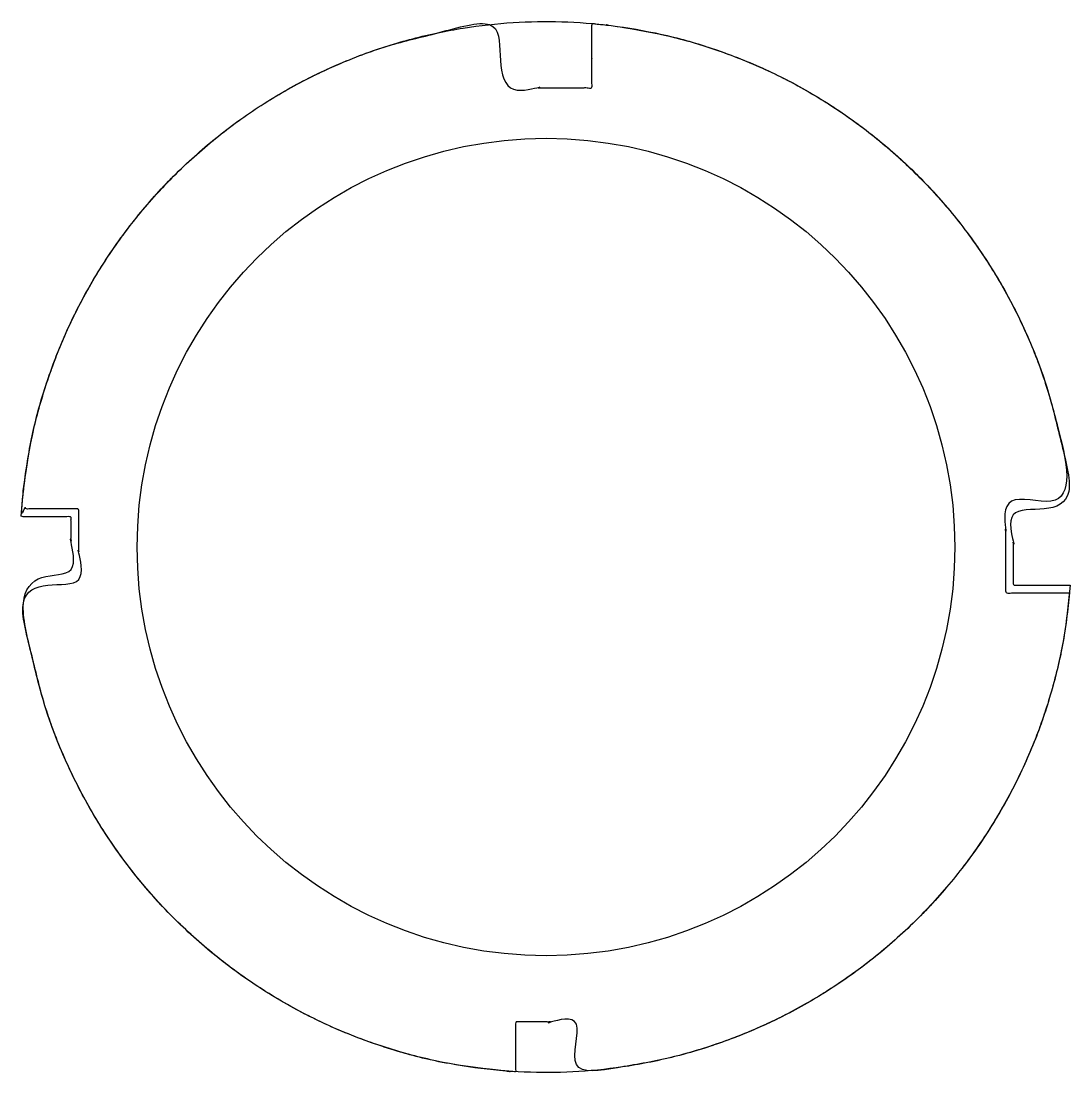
# Model space of a CAD drawing. Header units: inches. Extents: x -3.37 to 3.37, y -3.38 to 3.38.
import ezdxf

# ---------------------------------------------------------------- set-up
doc = ezdxf.new("R2010")
doc.units = ezdxf.units.IN
doc.header["$LTSCALE"] = 0.03937
doc.header["$MEASUREMENT"] = 0
doc.layers.add('Default', color=18, linetype='Continuous', true_color=0x000000)

msp = doc.modelspace()

# ---------------------------------------------------------------- linework, layer by layer
at = {"layer": 'Default'}
msp.add_circle((0, 0), 2.625, dxfattribs=at)
msp.add_circle((0, 0), 2.625, dxfattribs=at)
for points, weights, knots in [([(3.3621, -0.295), (3.181, -0.295), (3, -0.295), (2.975, -0.295), (2.95, -0.295), (2.95, -0.27), (2.95, -0.245), (2.95, 0), (2.95, 0.245), (2.95, 0.27), (2.95, 0.295), (2.975, 0.295), (3, 0.295), (3.181, 0.295), (3.362, 0.295), (3.1147, 3.1147), (0.295, 3.3621), (0.295, 3.181), (0.295, 3), (0.295, 2.975), (0.295, 2.95), (0.27, 2.95), (0.245, 2.95), (0, 2.95), (-0.245, 2.95), (-0.27, 2.95), (-0.295, 2.95), (-0.295, 2.975), (-0.295, 3), (-0.295, 3.181), (-0.295, 3.3621), (-3.2008, 3.1071), (-3.3694, 0.195), (-3.2097, 0.195), (-3.05, 0.195), (-3.05, 0), (-3.05, -0.195), (-3.2097, -0.195), (-3.3694, -0.195), (-3.1957, -3.1957), (-0.195, -3.3694), (-0.195, -3.2097), (-0.195, -3.05), (0, -3.05), (0.195, -3.05), (0.195, -3.2097), (0.195, -3.3694), (3.1071, -3.2008), (3.3621, -0.295)], [1, 1, 1, 1, 1, 1, 1, 1, 1, 1, 1, 1, 1, 1, 1, 0.766208148652, 1.00000057092, 1.00000057092, 1.00000057092, 1.00000057092, 1.00000057092, 1.00000057092, 1.00000057092, 1.00000057092, 1.00000057092, 1.00000057092, 1.00000057092, 1.00000057092, 1.00000057092, 1.00000057092, 1.00000057092, 0.760773583797, 1.01112219944, 1.01112219944, 1.01112219944, 1.01112219944, 1.01112219944, 1.01112219944, 1.01112219944, 0.755086438481, 1.01112219944, 1.01112219944, 1.01112219944, 1.01112219944, 1.01112219944, 1.01112219944, 1.01112219944, 0.760773433793, 1.00000084474], [-5.801783, -5.801783, -5.801783, -5.319034, -5.319034, -5.269034, -5.269034, -5.219034, -5.219034, -4.219034, -4.219034, -4.169034, -4.169034, -4.119034, -4.119034, -3.636386, -3.636386, 1.020154, 1.020154, 1.502881, 1.502881, 1.552881, 1.552881, 1.602881, 1.602881, 2.602881, 2.602881, 2.652881, 2.652881, 2.702881, 2.702881, 3.185608, 3.185608, 7.950393, 7.950393, 8.376209, 8.376209, 9.172127, 9.172127, 9.597943, 9.597943, 14.470968, 14.470968, 14.896784, 14.896784, 15.692703, 15.692703, 16.118519, 16.118519, 20.883306, 20.883306, 20.883306]), ([(3.3661, -0.245), (3.183, -0.245), (3, -0.245), (3, 0), (3, 0.245), (3.183, 0.245), (3.3661, 0.245), (3.1383, 3.375), (0, 3.375), (-3.1383, 3.375), (-3.3661, 0.245), (-3.183, 0.245), (-3, 0.245), (-3, 0), (-3, -0.245), (-3.183, -0.245), (-3.3661, -0.245), (-3.1383, -3.375), (0, -3.375), (3.1383, -3.375), (3.3661, -0.245)], [1, 1, 1, 1, 1, 1, 1, 0.742856662977, 1.02897600737, 0.742856662977, 1, 1, 1, 1, 1, 1, 1, 0.742856662977, 1.02897600737, 0.742856662977, 1], [-3.147176, -3.147176, -3.147176, -2.659048, -2.659048, -1.659048, -1.659048, -1.170921, -1.170921, 3.862072, 3.862072, 8.895065, 8.895065, 9.383192, 9.383192, 10.383192, 10.383192, 10.87132, 10.87132, 15.904313, 15.904313, 20.937306, 20.937306, 20.937306])]:
    msp.add_rational_spline(points, weights, degree=2, knots=knots, dxfattribs=at)

doc.saveas('drawing.dxf')
